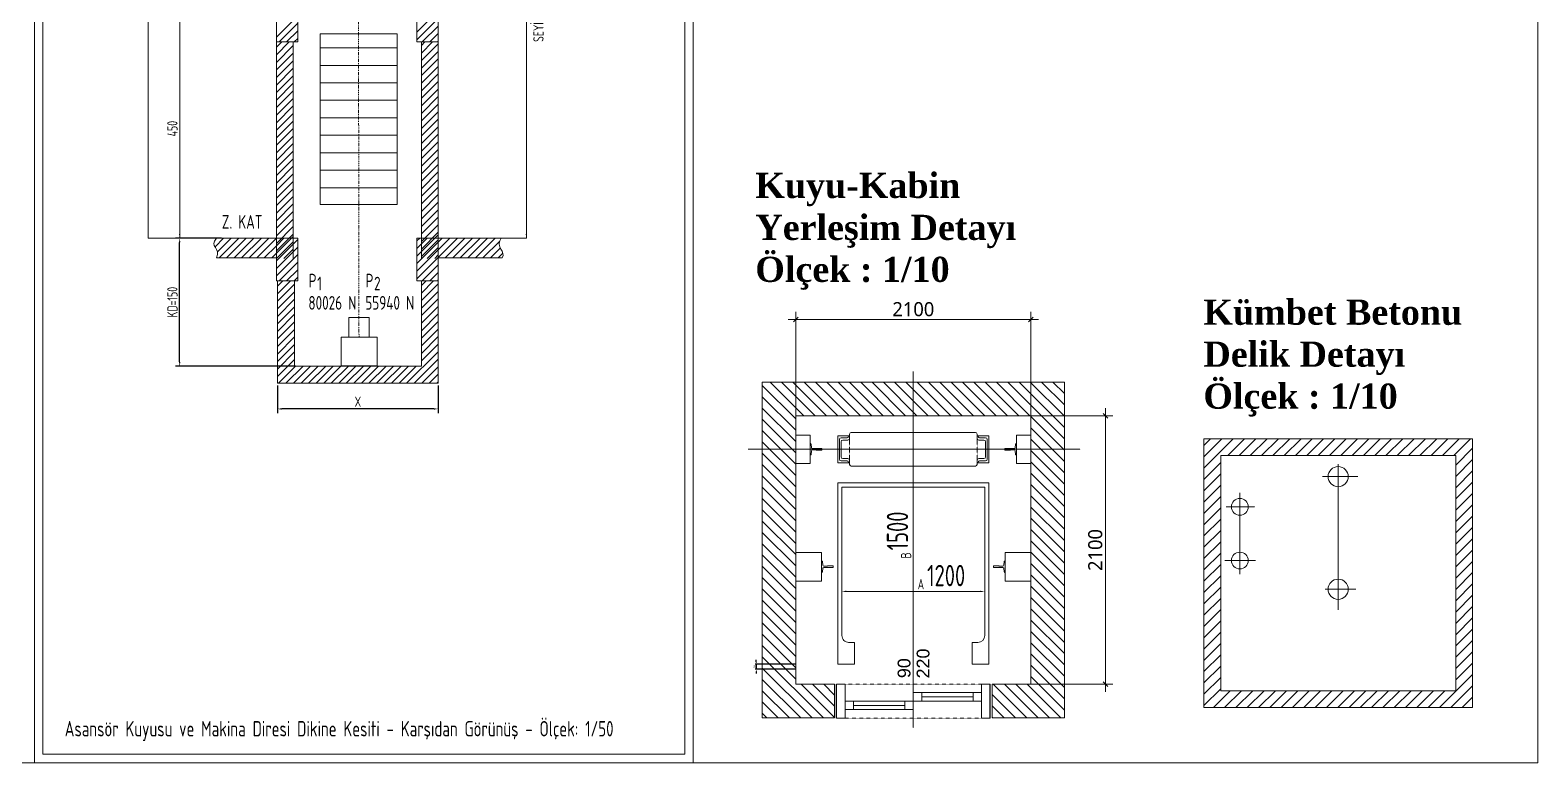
# Model space of a CAD drawing. Extents: x 173271 to 181879, y -242817 to -239967.
# Drawn here: x 180112 to 181879, y -242817 to -241958 of the extents above; entities that cross this region are included whole.
import ezdxf
from ezdxf.enums import TextEntityAlignment as Align

# ---------------------------------------------------------------- set-up
doc = ezdxf.new("R2010")
doc.units = 0
doc.header["$MEASUREMENT"] = 0
for name, pattern in [('CENTER2', [1.125, 0.75, -0.125, 0.125, -0.125]), ('DASHDOT2', [0.5, 0.25, -0.125, 0, -0.125]), ('DASHED2', [0.375, 0.25, -0.125]), ('DOT2', [0.125, 0, -0.125])]:
    doc.linetypes.add(name, pattern=pattern)
doc.layers.get('0').update_dxf_attribs({"linetype": 'CONTINUOUS'})
doc.layers.get('Defpoints').update_dxf_attribs({"linetype": 'CONTINUOUS'})
for name, color, linetype in [('Duvar', 7, 'CONTINUOUS'), ('Eksen', 1, 'CENTER2'), ('KOLON', 7, 'CONTINUOUS'), ('YAZI', 7, 'CONTINUOUS'), ('YAZI1', 240, 'CONTINUOUS'), ('ıvır zıvır', 225, 'CONTINUOUS')]:
    doc.layers.add(name, color=color, linetype=linetype)
for name, color, linetype, lineweight in [('KABİN', 1, 'CONTINUOUS', 25), ('KAPI', 32, 'CONTINUOUS', 9), ('kaçış', 240, 'CONTINUOUS', 35), ('MİMARİKOLON', 7, 'CONTINUOUS', 50), ('OLÇÜLENDİRME', 6, 'CONTINUOUS', 20), ('TARAMA', 4, 'CONTINUOUS', 9), ('ÇİZGİ', 5, 'CONTINUOUS', 30), ('ölçü dış', 1, 'CONTINUOUS', 20)]:
    doc.layers.add(name, color=color, linetype=linetype, lineweight=lineweight)
doc.styles.add('engiasn', font='isocpeur.ttf', dxfattribs={"width": 0.7, "height": 12})
doc.styles.add('ODA', font='isocpeur.ttf', dxfattribs={"height": 20})
doc.styles.get("Standard").update_dxf_attribs({"font": 'arial.ttf'})
doc.styles.add('style4', font='isocpeur.ttf', dxfattribs={"height": 8})
doc.styles.add('yasko', font='segoeui.ttf')
doc.dimstyles.new('engnasn', dxfattribs={"dimtxt": 12, "dimasz": 5, "dimexe": 5, "dimexo": 2.5, "dimgap": 2.5, "dimtad": 1, "dimdec": 0, "dimdsep": 46, "dimlunit": 6, "dimtxsty": 'engiasn', "dimcen": 0.09, "dimadec": 0, "dimazin": 0, "dimtfac": 1, "dimtdec": 0, "dimtmove": 0, "dimatfit": 3, "dimfxl": 0, "dimtolj": 1, "dimtzin": 0, "dimarcsym": 0})
doc.dimstyles.new('ISO-25', dxfattribs={"dimtxt": 2.5, "dimasz": 2.5, "dimexe": 1.25, "dimexo": 0.625, "dimtad": 1, "dimtxsty": 'Standard', "dimcen": 2.5, "dimadec": 0, "dimazin": 0, "dimtfac": 1, "dimtmove": 0, "dimatfit": 3, "dimfxl": 0, "dimarcsym": 0})

# ---------------------------------------------------------------- blocks, each defined once
blk = doc.blocks.new('_OBLIQUE')
at = {"linetype": 'ByBlock'}
for p, q in [((-0.5, -0.5), (0.5, 0.5)), ((0, 0), (0, 0))]:
    blk.add_line(p, q, dxfattribs=at)
blk = doc.blocks.new('*D13')
at = {"layer": 'Defpoints', "color": 0, "lineweight": 30, "transparency": 16777216}
for p in [(180963.3, -242706.8), (181009.6, -242700.9), (181009.6, -242706.8)]:
    blk.add_point(p, dxfattribs=at)
at = {"layer": 'OLÇÜLENDİRME', "color": 0, "lineweight": -2, "transparency": 16777216}
for p, q in [((180963.3, -242698.4), (180963.3, -242695.9)), ((181009, -242700.9), (180962, -242700.9)), ((181009, -242706.8), (180962, -242706.8)), ((180963.3, -242700.9), (180963.3, -242706.8)), ((180963.3, -242709.3), (180963.3, -242711.8))]:
    blk.add_line(p, q, dxfattribs=at)
at = {"layer": 'OLÇÜLENDİRME', "color": 0, "lineweight": 30, "transparency": 16777216}
for points in [[(180962.9, -242698.4), (180963.7, -242698.4), (180963.3, -242700.9)], [(180962.9, -242709.3), (180963.7, -242709.3), (180963.3, -242706.8)]]:
    blk.add_solid(points, dxfattribs=at)
at = {"layer": 'OLÇÜLENDİRME', "color": 0, "lineweight": 15, "transparency": 16777216, "insert": (180961.4, -242703.8), "char_height": 2.5, "attachment_point": 5, "rotation": 90}
blk.add_mtext('30', dxfattribs=at)
blk = doc.blocks.new('*D19')
at = {"layer": 'Defpoints', "color": 0, "linetype": 'Continuous', "lineweight": 30, "transparency": 16777216}
for p in [(180287.3, -242201.6), (180338.8, -242201.6), (180425.7, -242351.6)]:
    blk.add_point(p, dxfattribs=at)
at = {"layer": 'kaçış', "color": 0, "linetype": 'Continuous', "lineweight": -2, "transparency": 16777216}
for p, q in [((180336.3, -242201.6), (180282.3, -242201.6)), ((180287.3, -242346.6), (180287.3, -242206.6)), ((180423.2, -242351.6), (180282.3, -242351.6))]:
    blk.add_line(p, q, dxfattribs=at)
at = {"layer": 'kaçış', "color": 0, "linetype": 'Continuous', "lineweight": 30, "transparency": 16777216}
for points in [[(180286.5, -242206.6), (180288.2, -242206.6), (180287.3, -242201.6)], [(180286.5, -242346.6), (180288.2, -242346.6), (180287.3, -242351.6)]]:
    blk.add_solid(points, dxfattribs=at)
at = {"layer": 'kaçış', "color": 0, "linetype": 'Continuous', "lineweight": 15, "transparency": 16777216, "insert": (180278.8, -242276.6), "char_height": 12, "attachment_point": 5, "rotation": 90, "style": 'engiasn'}
blk.add_mtext('\\A1;KD=150', dxfattribs=at)
blk = doc.blocks.new('*D20')
at = {"layer": 'Defpoints', "color": 0, "linetype": 'Continuous', "lineweight": 30, "transparency": 16777216}
for p in [(180402, -242371.7), (180590.4, -242371.7), (180402, -242401.7)]:
    blk.add_point(p, dxfattribs=at)
at = {"layer": 'YAZI1', "color": 0, "linetype": 'Continuous', "lineweight": -2, "transparency": 16777216}
for p, q in [((180402, -242374.2), (180402, -242406.7)), ((180590.4, -242374.2), (180590.4, -242406.7)), ((180585.4, -242401.7), (180407, -242401.7))]:
    blk.add_line(p, q, dxfattribs=at)
at = {"layer": 'YAZI1', "color": 0, "linetype": 'Continuous', "lineweight": 30, "transparency": 16777216}
for points in [[(180407, -242400.9), (180407, -242402.6), (180402, -242401.7)], [(180585.4, -242400.9), (180585.4, -242402.6), (180590.4, -242401.7)]]:
    blk.add_solid(points, dxfattribs=at)
at = {"layer": 'YAZI1', "color": 0, "linetype": 'Continuous', "lineweight": 15, "transparency": 16777216, "insert": (180496.2, -242393.2), "char_height": 12, "attachment_point": 5, "style": 'engiasn'}
blk.add_mtext('\\A1;X', dxfattribs=at)

msp = doc.modelspace()

# ---------------------------------------------------------------- hatches: boundary and pattern name
at = {"layer": 'Duvar', "lineweight": 15}
h = msp.add_hatch(dxfattribs=at)
h.set_pattern_fill('ANSI31', scale=2.95161, angle=90, style=0)
h.set_pattern_definition([(135, (171449.379, -244237.702), (-6.626553, -6.626553), [])])
h.paths.add_polyline_path([(181009.603, -242724.509), (181009.603, -242685.154), (180970.248, -242685.154), (180970.248, -242763.864), (181054.861, -242763.864), (181054.861, -242724.509)])
h.paths.add_polyline_path([(181009.603, -242586.767), (180970.248, -242586.767), (180970.248, -242685.154), (181009.603, -242685.154)])
h.paths.add_polyline_path([(181009.603, -242488.38), (180970.248, -242488.38), (180970.248, -242586.767), (181009.603, -242586.767)])
h.paths.add_polyline_path([(181009.603, -242449.025), (180970.248, -242449.025), (180970.248, -242488.38), (181009.603, -242488.38)])
h.paths.add_polyline_path([(181009.603, -242409.67), (181040.103, -242409.67), (181040.103, -242370.316), (180970.248, -242370.316), (180970.248, -242449.025), (181009.603, -242449.025)])
h.paths.add_polyline_path([(181040.103, -242409.67), (181058.796, -242409.67), (181058.796, -242370.316), (181040.103, -242370.316)])
h.paths.add_polyline_path([(181058.796, -242370.316), (181058.796, -242409.67), (181147.345, -242409.67), (181147.345, -242370.316)])
h.paths.add_polyline_path([(181147.345, -242370.316), (181147.345, -242409.67), (181235.893, -242409.67), (181235.893, -242370.316)])
h.paths.add_polyline_path([(181254.586, -242370.316), (181235.893, -242370.316), (181235.893, -242409.67), (181254.586, -242409.67)])
h.paths.add_polyline_path([(181254.586, -242370.316), (181254.586, -242409.67), (181285.086, -242409.67), (181285.086, -242449.025), (181324.441, -242449.025), (181324.441, -242370.316)])
h.paths.add_polyline_path([(181324.441, -242449.025), (181285.086, -242449.025), (181285.086, -242586.767), (181324.441, -242586.767)])
h.paths.add_polyline_path([(181285.086, -242724.509), (181239.828, -242724.509), (181239.828, -242728.444), (181239.828, -242763.864), (181324.441, -242763.864), (181324.441, -242586.767), (181285.086, -242586.767)])
at = {"layer": 'TARAMA', "lineweight": 15}
h = msp.add_hatch(dxfattribs=at)
h.set_pattern_fill('ANSI31', color=2, scale=2.95161, style=0)
h.set_pattern_definition([(45, (172722.753, -243350.7585), (-6.626553, 6.626553), [])])
h.paths.add_polyline_path([(181507.656, -242456.487), (181783.139, -242456.487), (181783.139, -242500.663), (181802.817, -242500.663), (181802.817, -242436.809), (181487.978, -242436.809), (181487.978, -242500.663), (181507.656, -242500.663)])
h.paths.add_polyline_path([(181507.656, -242500.663), (181487.978, -242500.663), (181487.978, -242656.217), (181507.656, -242656.217)])
h.paths.add_polyline_path([(181507.656, -242656.217), (181487.978, -242656.217), (181487.978, -242751.648), (181802.817, -242751.648), (181802.817, -242656.217), (181783.139, -242656.217), (181783.139, -242731.97), (181507.656, -242731.97)])
h.paths.add_polyline_path([(181802.817, -242500.663), (181783.139, -242500.663), (181783.139, -242656.217), (181802.817, -242656.217)])
at = {"layer": 'ıvır zıvır', "lineweight": 15, "ltscale": 2}
h = msp.add_hatch(dxfattribs=at)
h.set_pattern_fill('ANSI31', scale=50, style=0)
h.set_pattern_definition([(45, (133583.7965, -57640.022), (-4.41941738, 4.41941738), [])])
h.paths.add_polyline_path([(180570.77, -242351.602), (180422.104, -242351.602), (180422.104, -242251.602), (180402.027, -242251.602), (180402.027, -242371.679), (180590.405, -242371.679), (180590.405, -242251.602), (180570.77, -242251.602)])

# ---------------------------------------------------------------- linework, layer by layer
at = {"layer": 'Duvar', "color": 7, "lineweight": 15}
for p, q in [((180970.248, -242370.316), (181324.441, -242370.316)), ((180970.248, -242763.864), (180970.248, -242370.316)), ((181324.441, -242763.864), (181324.441, -242370.316)), ((181009.603, -242409.67), (181285.086, -242409.67)), ((181009.603, -242724.509), (181009.603, -242409.67)), ((181285.086, -242724.509), (181285.086, -242409.67)), ((181009.603, -242724.509), (181054.861, -242724.509)), ((181054.861, -242763.864), (181054.861, -242724.509)), ((181237.345, -242763.864), (181237.345, -242724.509)), ((181239.828, -242724.509), (181285.086, -242724.509)), ((181239.828, -242763.864), (181239.828, -242724.509)), ((180970.248, -242763.864), (181054.861, -242763.864)), ((181239.828, -242763.864), (181324.441, -242763.864))]:
    msp.add_line(p, q, dxfattribs=at)
at = {"layer": 'Duvar', "color": 2, "lineweight": 15}
for p, q in [((181487.978, -242436.809), (181487.978, -242751.648)), ((181487.978, -242436.809), (181802.817, -242436.809)), ((181802.817, -242436.809), (181802.817, -242751.648)), ((181507.656, -242456.487), (181507.656, -242731.97)), ((181507.656, -242456.487), (181783.139, -242456.487)), ((181783.139, -242456.487), (181783.139, -242731.97)), ((181783.139, -242731.97), (181507.656, -242731.97)), ((181802.817, -242751.648), (181487.978, -242751.648))]:
    msp.add_line(p, q, dxfattribs=at)
at = {"layer": 'Duvar'}
for p, q in [((181057.345, -242764.186), (181057.345, -242724.186)), ((181237.345, -242764.186), (181237.345, -242724.186))]:
    msp.add_line(p, q, dxfattribs=at)
at = {"layer": 'Eksen', "color": 7, "lineweight": 15}
for p, q in [((181147.345, -242358.046), (181147.345, -242775.517)), ((180953.734, -242449.025), (181343.085, -242449.025))]:
    msp.add_line(p, q, dxfattribs=at)
at = {"layer": 'Eksen', "color": 2, "lineweight": 15}
for p, q in [((181645.397, -242637.133), (181645.397, -242466.429)), ((181627.096, -242481.083), (181668.358, -242481.083)), ((181530.088, -242499.994), (181530.088, -242595.423)), ((181513.996, -242516.503), (181547.766, -242516.503)), ((181512.651, -242579.47), (181548.634, -242579.47)), ((181630.096, -242613.119), (181666.054, -242613.119))]:
    msp.add_line(p, q, dxfattribs=at)
at = {"layer": 'KABİN', "color": 7, "lineweight": 15}
for p, q in [((181009.603, -242432.299), (181026.329, -242432.299)), ((181026.329, -242432.299), (181026.329, -242465.751)), ((181072.571, -242431.315), (181072.571, -242436.235)), ((181074.538, -242429.348), (181220.151, -242429.348)), ((181222.119, -242431.315), (181222.119, -242436.235)), ((181285.086, -242432.299), (181268.361, -242432.299)), ((181268.361, -242432.299), (181268.361, -242465.751)), ((181026.329, -242442.138), (181026.534, -242442.138)), ((181027.511, -242443.009), (181028.001, -242447.254)), ((181033.153, -242448.238), (181028.985, -242448.238)), ((181033.153, -242449.812), (181028.985, -242449.812)), ((181039.513, -242448.041), (181033.806, -242448.041)), ((181039.513, -242450.009), (181033.806, -242450.009)), ((181040.103, -242448.632), (181040.103, -242449.419)), ((181058.796, -242433.283), (181058.796, -242464.767)), ((181058.796, -242433.283), (181071.587, -242433.283)), ((181060.764, -242437.415), (181060.764, -242460.635)), ((181062.732, -242435.448), (181069.619, -242435.448)), ((181062.732, -242440.17), (181062.732, -242457.88)), ((181064.7, -242438.203), (181070.603, -242438.203)), ((181235.893, -242433.283), (181223.103, -242433.283)), ((181224.087, -242438.203), (181229.99, -242438.203)), ((181231.957, -242435.448), (181225.07, -242435.448)), ((181231.957, -242440.17), (181231.957, -242457.88)), ((181233.925, -242437.415), (181233.925, -242460.635)), ((181235.893, -242433.283), (181235.893, -242464.767)), ((181254.586, -242448.632), (181254.586, -242449.419)), ((181255.177, -242448.041), (181260.883, -242448.041)), ((181255.177, -242450.009), (181260.883, -242450.009)), ((181261.536, -242448.238), (181265.704, -242448.238)), ((181261.536, -242449.812), (181265.704, -242449.812)), ((181267.178, -242443.009), (181266.688, -242447.254)), ((181268.361, -242442.138), (181268.155, -242442.138)), ((181009.603, -242465.751), (181026.329, -242465.751)), ((181026.329, -242455.912), (181026.534, -242455.912)), ((181028.001, -242450.796), (181027.511, -242455.041)), ((181058.796, -242464.767), (181071.587, -242464.767)), ((181062.732, -242462.603), (181069.619, -242462.603)), ((181064.7, -242459.848), (181070.603, -242459.848)), ((181072.571, -242461.815), (181072.571, -242466.735)), ((181222.119, -242461.815), (181222.119, -242466.735)), ((181235.893, -242464.767), (181223.103, -242464.767)), ((181224.087, -242459.848), (181229.99, -242459.848)), ((181231.957, -242462.603), (181225.07, -242462.603)), ((181266.688, -242450.796), (181267.178, -242455.041)), ((181268.361, -242455.912), (181268.155, -242455.912)), ((181285.086, -242465.751), (181268.361, -242465.751)), ((181074.538, -242468.703), (181220.151, -242468.703)), ((181058.796, -242488.38), (181235.893, -242488.38)), ((181058.796, -242488.38), (181058.796, -242700.896)), ((181063.716, -242493.299), (181230.974, -242493.299)), ((181063.716, -242493.299), (181063.716, -242667.444)), ((181230.974, -242493.299), (181230.974, -242667.444)), ((181235.893, -242488.38), (181235.893, -242700.896)), ((181009.603, -242570.041), (181039.611, -242570.041)), ((181039.611, -242570.041), (181039.611, -242603.493)), ((181255.078, -242570.041), (181255.078, -242603.493)), ((181285.086, -242570.041), (181255.078, -242570.041)), ((181039.611, -242579.88), (181039.816, -242579.88)), ((181040.794, -242580.751), (181041.283, -242584.996)), ((181041.283, -242588.538), (181040.794, -242592.783)), ((181046.436, -242585.98), (181042.267, -242585.98)), ((181046.436, -242587.554), (181042.267, -242587.554)), ((181052.795, -242585.783), (181047.088, -242585.783)), ((181052.795, -242587.751), (181047.088, -242587.751)), ((181053.385, -242586.373), (181053.385, -242587.16)), ((181241.304, -242586.373), (181241.304, -242587.16)), ((181241.895, -242585.783), (181247.601, -242585.783)), ((181241.895, -242587.751), (181247.601, -242587.751)), ((181248.254, -242585.98), (181252.422, -242585.98)), ((181248.254, -242587.554), (181252.422, -242587.554)), ((181253.896, -242580.751), (181253.406, -242584.996)), ((181253.406, -242588.538), (181253.896, -242592.783)), ((181255.078, -242579.88), (181254.873, -242579.88)), ((181009.603, -242603.493), (181039.611, -242603.493)), ((181039.611, -242593.654), (181039.816, -242593.654)), ((181255.078, -242593.654), (181254.873, -242593.654)), ((181285.086, -242603.493), (181255.078, -242603.493)), ((181071.54, -242675.315), (181078.474, -242675.315)), ((181078.474, -242675.315), (181071.587, -242675.315)), ((181078.474, -242675.315), (181078.474, -242685.154)), ((181078.474, -242675.315), (181078.474, -242700.896)), ((181216.216, -242675.315), (181223.103, -242675.315)), ((181216.216, -242675.315), (181216.216, -242700.896)), ((181078.474, -242700.896), (181058.796, -242700.896)), ((181216.216, -242700.896), (181235.893, -242700.896))]:
    msp.add_line(p, q, dxfattribs=at)
at = {"layer": 'KABİN', "color": 7, "linetype": 'DASHED2', "lineweight": 15}
for p, q in [((181072.571, -242436.235), (181072.571, -242461.815)), ((181222.119, -242436.235), (181222.119, -242461.815))]:
    msp.add_line(p, q, dxfattribs=at)
at = {"layer": 'KABİN', "color": 7, "lineweight": 15}
for centre, radius, start, end in [((181074.538, -242431.315), 1.968, 90, 180), ((181220.151, -242431.315), 1.968, 0, 90), ((181026.534, -242443.122), 0.984, 6.581945, 90), ((181028.985, -242447.254), 0.984, 180, 270), ((181028.985, -242450.796), 0.984, 90, 180), ((181033.153, -242447.648), 0.59, 270, 303.55731), ((181033.153, -242450.403), 0.59, 56.44269, 90), ((181033.806, -242448.632), 0.59, 90, 123.55731), ((181033.806, -242449.419), 0.59, 236.44269, 270), ((181039.513, -242448.632), 0.59, 0, 90), ((181039.513, -242449.419), 0.59, 270, 0), ((181062.732, -242437.415), 1.968, 90, 180), ((181064.7, -242440.17), 1.968, 90, 180), ((181069.619, -242433.471), 1.977, 270, 5.452622), ((181070.603, -242436.235), 1.968, 270, 0), ((181224.087, -242436.235), 1.968, 180, 270), ((181225.07, -242433.471), 1.977, 174.547378, 270), ((181229.99, -242440.17), 1.968, 0, 90), ((181231.957, -242437.415), 1.968, 0, 90), ((181255.177, -242448.632), 0.59, 90, 180), ((181255.177, -242449.419), 0.59, 180, 270), ((181260.883, -242448.632), 0.59, 56.44269, 90), ((181260.883, -242449.419), 0.59, 270, 303.55731), ((181261.536, -242447.648), 0.59, 236.44269, 270), ((181261.536, -242450.403), 0.59, 90, 123.55731), ((181265.704, -242447.254), 0.984, 270, 0), ((181265.704, -242450.796), 0.984, 0, 90), ((181268.155, -242443.122), 0.984, 90, 173.418055), ((181026.534, -242454.928), 0.984, 270, 353.418055), ((181062.732, -242460.635), 1.968, 180, 270), ((181064.7, -242457.88), 1.968, 180, 270), ((181069.619, -242464.579), 1.977, 354.547378, 90), ((181070.603, -242461.815), 1.968, 0, 90), ((181074.538, -242466.735), 1.968, 180, 270), ((181220.151, -242466.735), 1.968, 270, 0), ((181224.087, -242461.815), 1.968, 90, 180), ((181225.07, -242464.579), 1.977, 90, 185.452622), ((181229.99, -242457.88), 1.968, 270, 0), ((181231.957, -242460.635), 1.968, 270, 0), ((181268.155, -242454.928), 0.984, 186.581945, 270), ((181039.816, -242580.864), 0.984, 6.581945, 90), ((181042.267, -242584.996), 0.984, 180, 270), ((181042.267, -242588.538), 0.984, 90, 180), ((181046.436, -242585.39), 0.59, 270, 303.55731), ((181046.436, -242588.144), 0.59, 56.44269, 90), ((181047.088, -242586.373), 0.59, 90, 123.55731), ((181047.088, -242587.16), 0.59, 236.44269, 270), ((181052.795, -242586.373), 0.59, 0, 90), ((181052.795, -242587.16), 0.59, 270, 0), ((181241.895, -242586.373), 0.59, 90, 180), ((181241.895, -242587.16), 0.59, 180, 270), ((181247.601, -242586.373), 0.59, 56.44269, 90), ((181247.601, -242587.16), 0.59, 270, 303.55731), ((181248.254, -242585.39), 0.59, 236.44269, 270), ((181248.254, -242588.144), 0.59, 90, 123.55731), ((181252.422, -242584.996), 0.984, 270, 0), ((181252.422, -242588.538), 0.984, 0, 90), ((181254.873, -242580.864), 0.984, 90, 173.418055), ((181039.816, -242592.67), 0.984, 270, 353.418055), ((181254.873, -242592.67), 0.984, 186.581945, 270), ((181071.587, -242667.444), 7.871, 180.000105, 270.000105), ((181223.103, -242667.444), 7.871, 270, 0)]:
    msp.add_arc(centre, radius, start, end, dxfattribs=at)
at = {"layer": 'KAPI'}
for p, q in [((181147.345, -242771.881), (181147.345, -242684.186)), ((181077.345, -242744.186), (181077.345, -242754.186)), ((181137.345, -242744.186), (181137.345, -242754.186)), ((181157.345, -242734.186), (181157.345, -242744.186)), ((181217.345, -242734.186), (181217.345, -242744.186))]:
    msp.add_line(p, q, dxfattribs=at)
at = {"layer": 'KAPI', "ltscale": 3}
for p, q in [((181077.345, -242749.186), (181137.345, -242749.186)), ((181157.345, -242739.186), (181217.345, -242739.186))]:
    msp.add_line(p, q, dxfattribs=at)
at = {"layer": 'KAPI'}
for points in [[(181057.345, -242724.186), (181067.345, -242724.186), (181067.345, -242764.186), (181057.345, -242764.186)], [(181237.345, -242724.186), (181227.345, -242724.186), (181227.345, -242764.186), (181237.345, -242764.186)], [(181147.345, -242744.186), (181147.345, -242754.186), (181067.345, -242754.186), (181067.345, -242744.186)], [(181147.345, -242734.186), (181147.345, -242744.186), (181227.345, -242744.186), (181227.345, -242734.186)]]:
    msp.add_lwpolyline(points, close=True, dxfattribs=at)
at = {"layer": 'KAPI', "linetype": 'DOT2', "ltscale": 0.25}
msp.add_lwpolyline([(181237.345, -242764.186), (181237.345, -242724.186), (181057.345, -242724.186), (181057.345, -242764.186)], close=True, dxfattribs=at)
at = {"layer": 'kaçış', "color": 7, "linetype": 'Continuous', "lineweight": 15}
for p, q in [((180250.411, -241314.218), (180250.411, -242201.602)), ((180693.716, -241617.91), (180693.716, -242201.602)), ((180287.33, -242201.602), (180287.33, -241926.602)), ((180400.694, -241971.602), (180400.694, -242225.294)), ((180420.328, -242225.294), (180420.328, -241971.602)), ((180570.77, -241971.602), (180570.77, -242225.294)), ((180590.405, -242225.294), (180590.405, -241971.602)), ((180360.014, -242201.602), (180250.411, -242201.602)), ((180336.262, -242201.602), (180282.33, -242201.602)), ((180336.262, -242201.602), (180282.33, -242201.602)), ((180336.262, -242201.602), (180282.33, -242201.602)), ((180336.262, -242201.602), (180282.33, -242201.602)), ((180336.262, -242201.602), (180282.33, -242201.602)), ((180336.262, -242201.602), (180282.33, -242201.602)), ((180336.262, -242201.602), (180282.33, -242201.602)), ((180330.334, -242201.602), (180327.969, -242204.959)), ((180330.334, -242201.602), (180327.969, -242204.959)), ((180330.334, -242201.602), (180327.969, -242204.959)), ((180400.694, -242201.602), (180330.334, -242201.602)), ((180400.694, -242201.602), (180330.334, -242201.602)), ((180400.694, -242201.602), (180330.334, -242201.602)), ((180400.694, -242201.602), (180330.334, -242201.602)), ((180400.694, -242201.602), (180330.334, -242201.602)), ((180400.694, -242201.602), (180330.334, -242201.602)), ((180589.738, -242201.602), (180664.114, -242201.602)), ((180589.738, -242201.602), (180664.114, -242201.602)), ((180589.738, -242201.602), (180664.114, -242201.602)), ((180664.114, -242201.602), (180662.27, -242205.454)), ((180664.114, -242201.602), (180662.27, -242205.454)), ((180664.114, -242201.602), (180662.27, -242205.454)), ((180664.114, -242201.602), (180693.716, -242201.602)), ((180327.969, -242204.959), (180327.328, -242207.721)), ((180327.969, -242204.959), (180327.328, -242207.721)), ((180327.969, -242204.959), (180327.328, -242207.721)), ((180327.328, -242207.721), (180327.887, -242210.117)), ((180327.328, -242207.721), (180327.887, -242210.117)), ((180327.328, -242207.721), (180327.887, -242210.117)), ((180327.887, -242210.117), (180329.121, -242212.379)), ((180327.887, -242210.117), (180329.121, -242212.379)), ((180327.887, -242210.117), (180329.121, -242212.379)), ((180329.121, -242212.379), (180330.507, -242214.736)), ((180329.121, -242212.379), (180330.507, -242214.736)), ((180329.121, -242212.379), (180330.507, -242214.736)), ((180331.638, -242220.656), (180330.334, -242224.679)), ((180331.638, -242220.656), (180330.334, -242224.679)), ((180331.638, -242220.656), (180330.334, -242224.679)), ((180330.507, -242214.736), (180331.521, -242217.418)), ((180330.507, -242214.736), (180331.521, -242217.418)), ((180330.507, -242214.736), (180331.521, -242217.418)), ((180331.521, -242217.418), (180331.638, -242220.656)), ((180331.521, -242217.418), (180331.638, -242220.656)), ((180331.521, -242217.418), (180331.638, -242220.656)), ((180662.27, -242205.454), (180661.925, -242208.794)), ((180662.27, -242205.454), (180661.925, -242208.794)), ((180662.27, -242205.454), (180661.925, -242208.794)), ((180661.925, -242208.794), (180662.617, -242211.74)), ((180661.925, -242208.794), (180662.617, -242211.74)), ((180661.925, -242208.794), (180662.617, -242211.74)), ((180662.617, -242211.74), (180663.883, -242214.41)), ((180662.617, -242211.74), (180663.883, -242214.41)), ((180662.617, -242211.74), (180663.883, -242214.41)), ((180663.883, -242214.41), (180665.262, -242216.922)), ((180663.883, -242214.41), (180665.262, -242216.922)), ((180663.883, -242214.41), (180665.262, -242216.922)), ((180665.262, -242216.922), (180666.291, -242219.392)), ((180665.262, -242216.922), (180666.291, -242219.392)), ((180665.262, -242216.922), (180666.291, -242219.392)), ((180666.291, -242219.392), (180666.507, -242221.939)), ((180666.291, -242219.392), (180666.507, -242221.939)), ((180666.291, -242219.392), (180666.507, -242221.939)), ((180400.694, -242224.679), (180330.334, -242224.679)), ((180400.694, -242224.679), (180330.334, -242224.679)), ((180400.694, -242224.679), (180330.334, -242224.679)), ((180400.694, -242224.679), (180330.334, -242224.679)), ((180400.694, -242224.679), (180330.334, -242224.679)), ((180400.694, -242224.679), (180330.334, -242224.679)), ((180590.405, -242224.679), (180665.448, -242224.679)), ((180590.405, -242224.679), (180665.448, -242224.679)), ((180590.405, -242224.679), (180665.448, -242224.679)), ((180666.507, -242221.939), (180665.448, -242224.679)), ((180666.507, -242221.939), (180665.448, -242224.679)), ((180666.507, -242221.939), (180665.448, -242224.679))]:
    msp.add_line(p, q, dxfattribs=at)
for points in [[(180286.497, -242196.602), (180288.164, -242196.602), (180287.33, -242201.602)], [(180692.883, -242196.602), (180694.55, -242196.602), (180693.716, -242201.602)]]:
    msp.add_solid(points, dxfattribs=at)
at = {"layer": 'KOLON', "color": 7, "linetype": 'DASHDOT2', "lineweight": 15, "ltscale": 5}
for p, q in [((180497.538, -242317.462), (180495.748, -241194.525)), ((181147.345, -242493.299), (181147.345, -242685.154))]:
    msp.add_line(p, q, dxfattribs=at)
at = {"layer": 'MİMARİKOLON', "color": 7, "lineweight": 15}
for p, q in [((180402.027, -242251.602), (180402.027, -242371.679)), ((180422.104, -242251.602), (180422.104, -242351.602)), ((180570.77, -242251.602), (180570.77, -242351.602)), ((180590.405, -242251.602), (180590.405, -242371.679)), ((180422.104, -242351.602), (180570.77, -242351.602)), ((180402.027, -242371.679), (180590.405, -242371.679))]:
    msp.add_line(p, q, dxfattribs=at)
for points in [[(180400.694, -241921.602), (180425.694, -241921.602), (180425.694, -241971.602), (180400.694, -241971.602)], [(180565.405, -241921.602), (180590.405, -241921.602), (180590.405, -241971.602), (180565.405, -241971.602)], [(180400.694, -242201.602), (180425.694, -242201.602), (180425.694, -242251.602), (180400.694, -242251.602)], [(180400.694, -242201.602), (180425.694, -242201.602), (180425.694, -242251.602), (180400.694, -242251.602)], [(180400.694, -242201.602), (180425.694, -242201.602), (180425.694, -242251.602), (180400.694, -242251.602)], [(180565.405, -242201.602), (180590.405, -242201.602), (180590.405, -242251.602), (180565.405, -242251.602)], [(180565.405, -242201.602), (180590.405, -242201.602), (180590.405, -242251.602), (180565.405, -242251.602)], [(180565.405, -242201.602), (180590.405, -242201.602), (180590.405, -242251.602), (180565.405, -242251.602)]]:
    msp.add_lwpolyline(points, close=True, dxfattribs=at)
at = {"layer": 'YAZI1', "color": 7, "linetype": 'Continuous', "lineweight": 15}
for p, q in [((180452.102, -241962.057), (180452.102, -242162.057)), ((180452.102, -241962.057), (180542.102, -241962.057)), ((180542.102, -241962.057), (180542.102, -242162.057)), ((180542.102, -241978.489), (180452.102, -241978.489)), ((180542.102, -241998.996), (180452.102, -241998.996)), ((180542.102, -242019.503), (180452.102, -242019.503)), ((180542.102, -242040.01), (180452.102, -242040.01)), ((180542.102, -242060.517), (180452.102, -242060.517)), ((180542.102, -242081.023), (180452.102, -242081.023)), ((180542.102, -242101.53), (180452.102, -242101.53)), ((180542.102, -242122.037), (180452.102, -242122.037)), ((180542.102, -242142.544), (180452.102, -242142.544)), ((180542.102, -242162.057), (180452.102, -242162.057)), ((181063.716, -242632.54), (181063.716, -242610.628)), ((181225.974, -242615.628), (181068.716, -242615.628)), ((181230.974, -242634.871), (181230.974, -242610.628))]:
    msp.add_line(p, q, dxfattribs=at)
at = {"layer": 'YAZI1', "color": 2, "linetype": 'Continuous', "lineweight": 15}
for points in [[(179378.738, -242816.561), (180117.043, -242816.561), (180117.043, -239966.561), (179378.738, -239966.561)], [(180117.043, -242816.561), (180889.433, -242816.561), (180889.433, -239966.561), (180117.043, -239966.561)], [(180127.043, -242806.561), (180879.433, -242806.561), (180879.433, -239976.561), (180127.043, -239976.561)]]:
    msp.add_lwpolyline(points, close=True, dxfattribs=at)
at = {"layer": 'YAZI1', "color": 7, "linetype": 'Continuous', "lineweight": 15}
for points in [[(180485.742, -242294.385), (180509.461, -242294.385), (180509.461, -242317.462), (180485.742, -242317.462)], [(180476.568, -242317.462), (180518.635, -242317.462), (180518.635, -242351.078), (180476.568, -242351.078)]]:
    msp.add_lwpolyline(points, close=True, dxfattribs=at)
at = {"layer": 'YAZI1', "color": 7, "linetype": 'Continuous', "lineweight": 30}
for points in [[(181068.716, -242614.794), (181068.716, -242616.461), (181063.716, -242615.628)], [(181225.974, -242614.794), (181225.974, -242616.461), (181230.974, -242615.628)]]:
    msp.add_solid(points, dxfattribs=at)
at = {"layer": 'ÇİZGİ', "color": 2, "lineweight": 15}
for centre, radius in [((181645.397, -242481.083), 11.806), ((181530.088, -242516.503), 9.839), ((181530.088, -242579.47), 9.839), ((181645.397, -242613.119), 11.806)]:
    msp.add_circle(centre, radius, dxfattribs=at)
at = {"layer": 'ölçü dış', "color": 7, "lineweight": 15}
for p, q in [((181009.603, -242409.67), (181009.603, -242287.961)), ((181285.086, -242409.67), (181285.086, -242287.961)), ((181000.803, -242296.761), (181293.886, -242296.761)), ((181285.086, -242409.67), (181381.336, -242409.67)), ((181372.536, -242400.87), (181372.536, -242733.309)), ((181285.086, -242724.509), (181381.336, -242724.509))]:
    msp.add_line(p, q, dxfattribs=at)
at = {"layer": 'ölçü dış', "color": 2, "lineweight": 15}
msp.add_lwpolyline([(180889.433, -242816.561), (181879.433, -242816.561), (181879.433, -239966.561), (181879.433, -239966.561)], dxfattribs=at)
at = {"layer": 'ıvır zıvır', "color": 7, "lineweight": 15, "ltscale": 2}
for p, q in [((180565.405, -241960.223), (180590.405, -241935.223)), ((180400.694, -241965.836), (180425.694, -241940.836)), ((180403.766, -241971.602), (180425.694, -241949.675)), ((180565.405, -241969.062), (180590.405, -241944.062)), ((180571.704, -241971.602), (180590.405, -241952.901)), ((180400.694, -241977.846), (180406.938, -241971.602)), ((180400.694, -241986.685), (180415.777, -241971.602)), ((180412.605, -241971.602), (180425.694, -241958.513)), ((180421.444, -241971.602), (180425.694, -241967.352)), ((180570.77, -241975.707), (180574.876, -241971.602)), ((180570.77, -241984.546), (180583.715, -241971.602)), ((180580.543, -241971.602), (180590.405, -241961.739)), ((180589.381, -241971.602), (180590.405, -241970.578)), ((180400.694, -241995.524), (180420.328, -241975.889)), ((180400.694, -242004.363), (180420.328, -241984.728)), ((180570.77, -241993.385), (180590.405, -241973.75)), ((180570.77, -242002.224), (180590.405, -241982.589)), ((180400.694, -242013.202), (180420.328, -241993.567)), ((180400.694, -242022.041), (180420.328, -242002.406)), ((180570.77, -242011.063), (180590.405, -241991.428)), ((180570.77, -242019.902), (180590.405, -242000.267)), ((180400.694, -242030.879), (180420.328, -242011.245)), ((180400.694, -242039.718), (180420.328, -242020.083)), ((180570.77, -242028.74), (180590.405, -242009.106)), ((180570.77, -242037.579), (180590.405, -242017.944)), ((180400.694, -242048.557), (180420.328, -242028.922)), ((180400.694, -242057.396), (180420.328, -242037.761)), ((180570.77, -242046.418), (180590.405, -242026.783)), ((180570.77, -242055.257), (180590.405, -242035.622)), ((180400.694, -242066.235), (180420.328, -242046.6)), ((180400.694, -242075.074), (180420.328, -242055.439)), ((180570.77, -242064.096), (180590.405, -242044.461)), ((180570.77, -242072.935), (180590.405, -242053.3)), ((180400.694, -242083.912), (180420.328, -242064.278)), ((180400.694, -242092.751), (180420.328, -242073.116)), ((180570.77, -242081.773), (180590.405, -242062.139)), ((180570.77, -242090.612), (180590.405, -242070.977)), ((180400.694, -242101.59), (180420.328, -242081.955)), ((180400.694, -242110.429), (180420.328, -242090.794)), ((180570.77, -242099.451), (180590.405, -242079.816)), ((180570.77, -242108.29), (180590.405, -242088.655)), ((180400.694, -242119.268), (180420.328, -242099.633)), ((180400.694, -242128.107), (180420.328, -242108.472)), ((180570.77, -242117.129), (180590.405, -242097.494)), ((180570.77, -242125.968), (180590.405, -242106.333)), ((180400.694, -242136.945), (180420.328, -242117.311)), ((180400.694, -242145.784), (180420.328, -242126.149)), ((180570.77, -242134.806), (180590.405, -242115.172)), ((180570.77, -242143.645), (180590.405, -242124.01)), ((180400.694, -242154.623), (180420.328, -242134.988)), ((180400.694, -242163.462), (180420.328, -242143.827)), ((180570.77, -242152.484), (180590.405, -242132.849)), ((180570.77, -242161.323), (180590.405, -242141.688)), ((180400.694, -242172.301), (180420.328, -242152.666)), ((180400.694, -242181.14), (180420.328, -242161.505)), ((180570.77, -242170.162), (180590.405, -242150.527)), ((180570.77, -242179.001), (180590.405, -242159.366)), ((180400.694, -242189.978), (180420.328, -242170.344)), ((180400.694, -242198.817), (180420.328, -242179.182)), ((180570.77, -242187.839), (180590.405, -242168.205)), ((180570.77, -242196.678), (180590.405, -242177.043)), ((180328.755, -242211.708), (180338.861, -242201.602)), ((180328.755, -242211.708), (180338.861, -242201.602)), ((180328.755, -242211.708), (180338.861, -242201.602)), ((180331.533, -242217.769), (180347.7, -242201.602)), ((180331.533, -242217.769), (180347.7, -242201.602)), ((180331.533, -242217.769), (180347.7, -242201.602)), ((180333.462, -242224.679), (180356.539, -242201.602)), ((180333.462, -242224.679), (180356.539, -242201.602)), ((180333.462, -242224.679), (180356.539, -242201.602)), ((180342.301, -242224.679), (180365.378, -242201.602)), ((180342.301, -242224.679), (180365.378, -242201.602)), ((180342.301, -242224.679), (180365.378, -242201.602)), ((180351.14, -242224.679), (180374.216, -242201.602)), ((180351.14, -242224.679), (180374.216, -242201.602)), ((180351.14, -242224.679), (180374.216, -242201.602)), ((180359.978, -242224.679), (180383.055, -242201.602)), ((180359.978, -242224.679), (180383.055, -242201.602)), ((180359.978, -242224.679), (180383.055, -242201.602)), ((180368.817, -242224.679), (180391.894, -242201.602)), ((180368.817, -242224.679), (180391.894, -242201.602)), ((180368.817, -242224.679), (180391.894, -242201.602)), ((180377.656, -242224.679), (180400.694, -242201.642)), ((180377.656, -242224.679), (180400.694, -242201.642)), ((180377.656, -242224.679), (180400.694, -242201.642)), ((180400.694, -242207.656), (180420.328, -242188.021)), ((180400.694, -242216.495), (180420.328, -242196.86)), ((180400.694, -242201.642), (180400.733, -242201.602)), ((180400.694, -242210.48), (180409.572, -242201.602)), ((180400.694, -242219.319), (180418.411, -242201.602)), ((180400.694, -242201.642), (180400.733, -242201.602)), ((180400.694, -242210.48), (180409.572, -242201.602)), ((180400.694, -242219.319), (180418.411, -242201.602)), ((180400.694, -242201.642), (180400.733, -242201.602)), ((180400.694, -242210.48), (180409.572, -242201.602)), ((180400.694, -242219.319), (180418.411, -242201.602)), ((180418.411, -242201.602), (180420.328, -242199.684)), ((180565.405, -242204.868), (180568.671, -242201.602)), ((180565.405, -242213.706), (180577.51, -242201.602)), ((180565.405, -242222.545), (180586.348, -242201.602)), ((180565.405, -242204.868), (180568.671, -242201.602)), ((180565.405, -242213.706), (180577.51, -242201.602)), ((180565.405, -242222.545), (180586.348, -242201.602)), ((180565.405, -242204.868), (180568.671, -242201.602)), ((180565.405, -242213.706), (180577.51, -242201.602)), ((180565.405, -242222.545), (180586.348, -242201.602)), ((180570.77, -242205.517), (180590.405, -242185.882)), ((180570.77, -242214.356), (180590.405, -242194.721)), ((180586.348, -242201.602), (180590.405, -242197.545)), ((180590.405, -242206.384), (180595.187, -242201.602)), ((180590.405, -242215.223), (180604.026, -242201.602)), ((180590.405, -242224.062), (180612.865, -242201.602)), ((180590.405, -242206.384), (180595.187, -242201.602)), ((180590.405, -242215.223), (180604.026, -242201.602)), ((180590.405, -242224.062), (180612.865, -242201.602)), ((180590.405, -242206.384), (180595.187, -242201.602)), ((180590.405, -242215.223), (180604.026, -242201.602)), ((180590.405, -242224.062), (180612.865, -242201.602)), ((180598.627, -242224.679), (180621.704, -242201.602)), ((180598.627, -242224.679), (180621.704, -242201.602)), ((180598.627, -242224.679), (180621.704, -242201.602)), ((180607.466, -242224.679), (180630.543, -242201.602)), ((180607.466, -242224.679), (180630.543, -242201.602)), ((180607.466, -242224.679), (180630.543, -242201.602)), ((180616.305, -242224.679), (180639.381, -242201.602)), ((180616.305, -242224.679), (180639.381, -242201.602)), ((180616.305, -242224.679), (180639.381, -242201.602)), ((180625.143, -242224.679), (180648.22, -242201.602)), ((180625.143, -242224.679), (180648.22, -242201.602)), ((180625.143, -242224.679), (180648.22, -242201.602)), ((180633.982, -242224.679), (180657.059, -242201.602)), ((180633.982, -242224.679), (180657.059, -242201.602)), ((180633.982, -242224.679), (180657.059, -242201.602)), ((180386.495, -242224.679), (180400.694, -242210.48)), ((180386.495, -242224.679), (180400.694, -242210.48)), ((180386.495, -242224.679), (180400.694, -242210.48)), ((180395.334, -242224.679), (180400.694, -242219.319)), ((180395.334, -242224.679), (180400.694, -242219.319)), ((180395.334, -242224.679), (180400.694, -242219.319)), ((180400.694, -242228.158), (180425.694, -242203.158)), ((180400.694, -242228.158), (180425.694, -242203.158)), ((180400.694, -242228.158), (180425.694, -242203.158)), ((180400.694, -242236.997), (180425.694, -242211.997)), ((180400.694, -242236.997), (180425.694, -242211.997)), ((180400.694, -242236.997), (180425.694, -242211.997)), ((180400.733, -242225.294), (180420.328, -242205.699)), ((180400.733, -242225.294), (180420.328, -242205.699)), ((180409.572, -242225.294), (180420.328, -242214.538)), ((180409.572, -242225.294), (180420.328, -242214.538)), ((180565.405, -242231.384), (180590.405, -242206.384)), ((180565.405, -242231.384), (180590.405, -242206.384)), ((180565.405, -242231.384), (180590.405, -242206.384)), ((180565.405, -242240.223), (180590.405, -242215.223)), ((180565.405, -242240.223), (180590.405, -242215.223)), ((180565.405, -242240.223), (180590.405, -242215.223)), ((180570.77, -242223.195), (180590.405, -242203.56)), ((180570.77, -242223.195), (180590.405, -242203.56)), ((180577.51, -242225.294), (180590.405, -242212.399)), ((180577.51, -242225.294), (180590.405, -242212.399)), ((180642.821, -242224.679), (180662.475, -242205.025)), ((180642.821, -242224.679), (180662.475, -242205.025)), ((180642.821, -242224.679), (180662.475, -242205.025)), ((180651.66, -242224.679), (180663.254, -242213.085)), ((180651.66, -242224.679), (180663.254, -242213.085)), ((180651.66, -242224.679), (180663.254, -242213.085)), ((180660.499, -242224.679), (180666.142, -242219.035)), ((180660.499, -242224.679), (180666.142, -242219.035)), ((180660.499, -242224.679), (180666.142, -242219.035)), ((180400.694, -242245.836), (180425.694, -242220.836)), ((180400.694, -242245.836), (180425.694, -242220.836)), ((180400.694, -242245.836), (180425.694, -242220.836)), ((180403.766, -242251.602), (180425.694, -242229.675)), ((180403.766, -242251.602), (180425.694, -242229.675)), ((180403.766, -242251.602), (180425.694, -242229.675)), ((180565.405, -242249.062), (180590.405, -242224.062)), ((180565.405, -242249.062), (180590.405, -242224.062)), ((180565.405, -242249.062), (180590.405, -242224.062)), ((180571.704, -242251.602), (180590.405, -242232.901)), ((180571.704, -242251.602), (180590.405, -242232.901)), ((180571.704, -242251.602), (180590.405, -242232.901)), ((180586.348, -242225.294), (180590.405, -242221.238)), ((180586.348, -242225.294), (180590.405, -242221.238)), ((180412.605, -242251.602), (180425.694, -242238.513)), ((180412.605, -242251.602), (180425.694, -242238.513)), ((180412.605, -242251.602), (180425.694, -242238.513)), ((180421.444, -242251.602), (180425.694, -242247.352)), ((180421.444, -242251.602), (180425.694, -242247.352)), ((180421.444, -242251.602), (180425.694, -242247.352)), ((180580.543, -242251.602), (180590.405, -242241.739)), ((180580.543, -242251.602), (180590.405, -242241.739)), ((180580.543, -242251.602), (180590.405, -242241.739)), ((180589.381, -242251.602), (180590.405, -242250.578)), ((180589.381, -242251.602), (180590.405, -242250.578)), ((180589.381, -242251.602), (180590.405, -242250.578))]:
    msp.add_line(p, q, dxfattribs=at)

# ---------------------------------------------------------------- block references
at = {"layer": 'ölçü dış', "color": 7, "lineweight": 15, "xscale": 5.5, "yscale": 5.5, "zscale": 5.5}
for p, rotation in [((181009.603, -242296.761), 180), ((181372.536, -242409.67), 90), ((181372.536, -242724.509), 270)]:
    msp.add_blockref('_OBLIQUE', p, dxfattribs=dict(at, rotation=rotation))
msp.add_blockref('_OBLIQUE', (181285.086, -242296.761), dxfattribs=at)

# ---------------------------------------------------------------- texts
at = {"layer": 'KAPI'}
for s, p in [('90', (181143.961, -242717.257)), ('220', (181166.238, -242717.591))]:
    msp.add_text(s, height=15, rotation=90, dxfattribs=at).set_placement(p)
at = {"layer": 'kaçış', "color": 7, "linetype": 'Continuous', "lineweight": 15, "style": 'engiasn', "width": 0.7}
msp.add_text('450 ', height=12, rotation=90, dxfattribs=at).set_placement((180284.83, -242082.268))
at = {"layer": 'kaçış', "color": 7, "linetype": 'Continuous', "lineweight": 15, "insert": (180709.3, -241906.446), "char_height": 12, "attachment_point": 5, "rotation": 90, "style": 'engiasn'}
msp.add_mtext('\\A1;SEYİR MESAFESİ= 8,00 m', dxfattribs=at)
at = {"layer": 'YAZI', "color": 7, "lineweight": 15, "style": 'style4', "width": 0.7}
for s, p in [('Z. KAT', (180336.777, -242190.472)), ('P', (180438.516, -242259.34)), ('1', (180448.469, -242262.802)), ('P', (180505.227, -242259.34)), ('2', (180515.181, -242262.802)), ('80026 N', (180438.195, -242285.381)), ('55940 N', (180504.906, -242285.381))]:
    msp.add_text(s, height=16, dxfattribs=at).set_placement(p)
at = {"layer": 'YAZI', "color": 7, "lineweight": 15, "insert": (180962.095, -242124.944), "char_height": 29.5161, "width": 451.71986, "attachment_point": 1}
msp.add_mtext('{\\fTimes New Roman|b1|i0|c162|p18;Kuyu-Kabin \\PYerleşim Detayı\\PÖlçek : 1/10}', dxfattribs=at)
at = {"layer": 'YAZI', "color": 2, "lineweight": 15, "insert": (181487.339, -242273.556), "char_height": 29.5161, "width": 909.8644, "attachment_point": 1}
msp.add_mtext('{\\fTimes New Roman|b1|i0|c162|p18;Kümbet Betonu \\PDelik Detayı\\PÖlçek : 1/10}', dxfattribs=at)
at = {"layer": 'YAZI1', "color": 7, "linetype": 'Continuous', "lineweight": 15, "style": 'ODA', "width": 0.7}
msp.add_text('1500', height=25, rotation=90, dxfattribs=at).set_placement((181128.757, -242544.721), align=Align.MIDDLE_CENTER)
msp.add_text('1200', height=25, dxfattribs=at).set_placement((181185.816, -242597.04), align=Align.MIDDLE_CENTER)
at = {"layer": 'YAZI1', "color": 2, "linetype": 'Continuous', "lineweight": 15, "style": 'ODA', "width": 0.7}
msp.add_text('Asansör Kuyusu ve Makina Diresi Dikine Kesiti - Karşıdan Görünüş - Ölçek: 1/50', height=18, dxfattribs=at).set_placement((180474.25, -242776.561), align=Align.MIDDLE_CENTER)
at = {"layer": 'YAZI1', "color": 7, "linetype": 'Continuous', "lineweight": 15, "insert": (181138.845, -242573.36), "char_height": 12, "attachment_point": 5, "rotation": 90, "style": 'engiasn'}
msp.add_mtext('\\A1;B', dxfattribs=at)
at = {"layer": 'YAZI1', "color": 7, "linetype": 'Continuous', "lineweight": 15, "insert": (181156.233, -242607.128), "char_height": 12, "attachment_point": 5, "style": 'engiasn'}
msp.add_mtext('\\A1;A', dxfattribs=at)
at = {"layer": 'ölçü dış', "color": 7, "lineweight": 15, "insert": (181147.345, -242284.889), "char_height": 16.5, "width": 113.65951, "attachment_point": 5, "style": 'yasko'}
msp.add_mtext('2100', dxfattribs=at)
at = {"layer": 'ölçü dış', "color": 7, "lineweight": 15, "insert": (181360.664, -242567.09), "char_height": 16.5, "width": 109.97914, "attachment_point": 5, "rotation": 90, "style": 'yasko'}
msp.add_mtext('2100', dxfattribs=at)

# ---------------------------------------------------------------- dimensions: what is measured, and where the dimension line sits
at = {"layer": 'kaçış', "color": 7, "linetype": 'Continuous', "lineweight": 15}
dim = msp.add_linear_dim(base=(180287.33, -242201.602), p1=(180425.694, -242351.602), p2=(180338.762, -242201.602), angle=90, text='KD=150', dimstyle='engnasn', dxfattribs=at)
dim.commit()
dim.dimension.update_dxf_attribs({"geometry": '*D19', "text_midpoint": (180278.83, -242276.602)})
at = {"layer": 'OLÇÜLENDİRME', "color": 7, "lineweight": 15}
dim = msp.add_linear_dim(base=(180963.267, -242706.799), p1=(181009.603, -242700.896), p2=(181009.603, -242706.799), angle=90, text='30', dimstyle='ISO-25', override={"dimscale": 1}, dxfattribs=at)
dim.commit()
dim.dimension.update_dxf_attribs({"geometry": '*D13', "text_midpoint": (180961.365, -242703.847)})
at = {"layer": 'YAZI1', "color": 7, "linetype": 'Continuous', "lineweight": 15}
dim = msp.add_linear_dim(base=(180402.027, -242401.745), p1=(180590.405, -242371.679), p2=(180402.027, -242371.679), angle=180, text='X', dimstyle='engnasn', dxfattribs=at)
dim.commit()
dim.dimension.update_dxf_attribs({"geometry": '*D20', "text_midpoint": (180496.216, -242401.745), "dimtype": 160})

doc.saveas('drawing.dxf')
